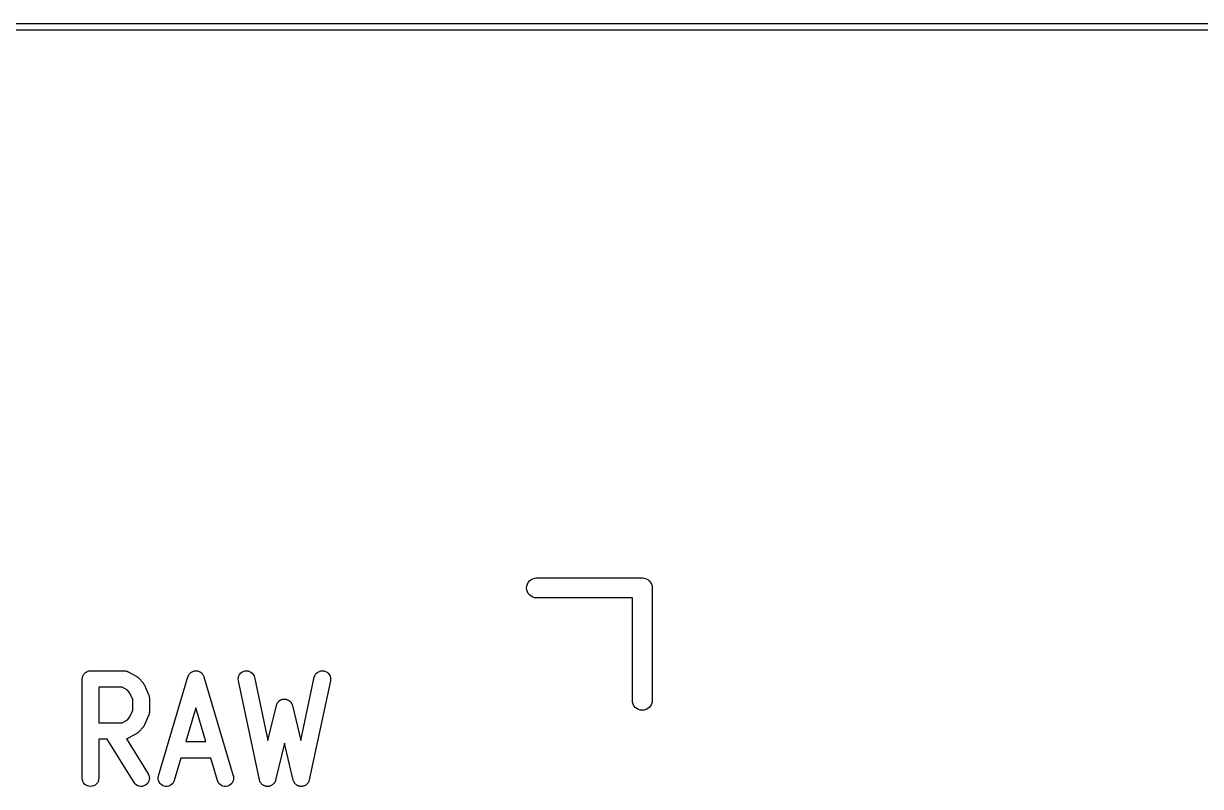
# Model space of a CAD drawing. Header units: millimetres. Extents: x 17 to 402, y -127 to -24.
# Drawn here: x 31.85 to 40.76, y -31.15 to -25.38 of the extents above; entities that cross this region are included whole.
import ezdxf

# ---------------------------------------------------------------- set-up
doc = ezdxf.new("R2010")
doc.units = ezdxf.units.MM
doc.header["$LTSCALE"] = 25.4
doc.layers.add('BLACK', color=7, linetype='CONTINUOUS')

msp = doc.modelspace()

# ---------------------------------------------------------------- linework, layer by layer
at = {"layer": 'BLACK', "linetype": 'Continuous'}
for p, q in [((19.0488, -25.375), (400.05, -25.375)), ((400.05, -25.4249), (19.0501, -25.4249)), ((35.6893, -29.5811), (35.7025, -29.5742)), ((35.7025, -29.5742), (35.7165, -29.5699)), ((35.7165, -29.5699), (35.7276, -29.5686)), ((35.7276, -29.5686), (36.5275, -29.5686)), ((36.5275, -29.5686), (36.5313, -29.5684)), ((36.5313, -29.5684), (36.5349, -29.5686)), ((36.5349, -29.5686), (36.546, -29.5699)), ((36.546, -29.5699), (36.56, -29.5742)), ((36.56, -29.5742), (36.5732, -29.5811)), ((35.656, -29.6438), (35.6573, -29.6291)), ((35.6573, -29.6586), (35.656, -29.6438)), ((35.6573, -29.6291), (35.6616, -29.6149)), ((35.6616, -29.6725), (35.6573, -29.6586)), ((35.6616, -29.6149), (35.6687, -29.6019)), ((35.6687, -29.6019), (35.6779, -29.5905)), ((35.6779, -29.5905), (35.6893, -29.5811)), ((36.5732, -29.5811), (36.5846, -29.5905)), ((36.5846, -29.5905), (36.594, -29.6019)), ((36.594, -29.6019), (36.6009, -29.6149)), ((36.6009, -29.6149), (36.6052, -29.6291)), ((36.6052, -29.6291), (36.6067, -29.6438)), ((36.6067, -29.6438), (36.6062, -29.6474)), ((36.6062, -29.6474), (36.6062, -30.4975)), ((35.6687, -29.6857), (35.6616, -29.6725)), ((35.6779, -29.6969), (35.6687, -29.6857)), ((35.6893, -29.7063), (35.6779, -29.6969)), ((35.7025, -29.7134), (35.6893, -29.7063)), ((35.7165, -29.7177), (35.7025, -29.7134)), ((35.7276, -29.7188), (35.7165, -29.7177)), ((36.4564, -29.7188), (35.7276, -29.7188)), ((36.4564, -30.4975), (36.4564, -29.7188)), ((32.307, -30.2933), (32.3108, -30.2887)), ((32.3108, -30.2887), (32.3108, -30.2885)), ((32.3108, -30.2885), (32.3111, -30.2885)), ((32.3111, -30.2885), (32.3157, -30.2847)), ((32.3157, -30.2847), (32.3202, -30.2809)), ((32.3202, -30.2809), (32.3205, -30.2809)), ((32.3205, -30.2809), (32.3258, -30.2781)), ((32.3205, -30.2809), (32.3205, -30.2809)), ((32.3258, -30.2781), (32.3309, -30.2753)), ((32.3309, -30.2753), (32.3312, -30.2753)), ((32.3312, -30.2753), (32.3314, -30.275)), ((32.3314, -30.275), (32.337, -30.2735)), ((32.337, -30.2735), (32.3426, -30.2717)), ((32.3426, -30.2717), (32.3428, -30.2717)), ((32.3428, -30.2717), (32.3431, -30.2717)), ((32.3431, -30.2717), (32.3489, -30.2712)), ((32.3489, -30.2712), (32.3548, -30.2705)), ((32.3548, -30.2705), (32.61, -30.2705)), ((32.61, -30.2705), (32.6108, -30.2705)), ((32.6108, -30.2705), (32.6141, -30.271)), ((32.6141, -30.271), (32.6174, -30.271)), ((32.6174, -30.271), (32.6202, -30.2715)), ((32.6202, -30.2715), (32.623, -30.272)), ((32.623, -30.272), (32.626, -30.273)), ((32.626, -30.273), (32.6293, -30.2735)), ((32.6293, -30.2735), (32.6319, -30.2748)), ((32.6319, -30.2748), (32.6347, -30.2755)), ((32.6347, -30.2755), (32.6375, -30.2771)), ((32.6375, -30.2771), (32.6405, -30.2786)), ((32.6405, -30.2786), (32.7043, -30.3141)), ((33.1046, -30.2928), (33.1089, -30.2885)), ((33.1089, -30.2885), (33.113, -30.2844)), ((33.113, -30.2844), (33.1132, -30.2844)), ((33.1132, -30.2844), (33.1135, -30.2842)), ((33.1135, -30.2842), (33.1183, -30.2811)), ((33.1183, -30.2811), (33.1231, -30.2778)), ((33.1231, -30.2778), (33.1234, -30.2776)), ((33.1234, -30.2776), (33.1236, -30.2776)), ((33.1236, -30.2776), (33.129, -30.2755)), ((33.129, -30.2755), (33.1346, -30.2732)), ((33.1346, -30.2732), (33.1348, -30.273)), ((33.1348, -30.273), (33.1351, -30.273)), ((33.1351, -30.273), (33.1407, -30.272)), ((33.1407, -30.272), (33.1465, -30.2707)), ((33.1465, -30.2707), (33.1467, -30.2707)), ((33.1467, -30.2707), (33.147, -30.2707)), ((33.147, -30.2707), (33.1528, -30.271)), ((33.1528, -30.271), (33.1587, -30.271)), ((33.1587, -30.271), (33.1589, -30.271)), ((33.1589, -30.271), (33.1592, -30.271)), ((33.1592, -30.271), (33.165, -30.2722)), ((33.165, -30.2722), (33.1706, -30.2732)), ((33.1706, -30.2732), (33.1709, -30.2732)), ((33.1709, -30.2732), (33.1711, -30.2735)), ((33.1711, -30.2735), (33.1765, -30.2758)), ((33.1765, -30.2758), (33.1818, -30.2781)), ((33.1818, -30.2781), (33.1821, -30.2781)), ((33.1821, -30.2781), (33.1823, -30.2781)), ((33.1823, -30.2781), (33.1871, -30.2814)), ((33.1871, -30.2814), (33.192, -30.2847)), ((33.192, -30.2847), (33.1922, -30.2849)), ((33.1922, -30.2849), (33.1925, -30.2849)), ((33.1925, -30.2849), (33.1965, -30.2892)), ((33.1965, -30.2892), (33.2006, -30.2933)), ((33.4833, -30.2984), (33.4909, -30.289)), ((33.4909, -30.289), (33.5003, -30.2811)), ((33.5003, -30.2811), (33.511, -30.2755)), ((33.511, -30.2755), (33.5227, -30.2717)), ((33.5227, -30.2717), (33.5349, -30.2705)), ((33.5349, -30.2705), (33.5471, -30.2717)), ((33.5471, -30.2717), (33.5587, -30.275)), ((33.5587, -30.275), (33.5694, -30.2806)), ((33.5694, -30.2806), (33.5791, -30.2885)), ((33.5791, -30.2885), (33.5869, -30.2976)), ((34.0584, -30.2971), (34.0665, -30.2877)), ((34.0665, -30.2877), (34.0761, -30.2804)), ((34.0761, -30.2804), (34.0871, -30.2748)), ((34.0871, -30.2748), (34.0987, -30.2715)), ((34.0987, -30.2715), (34.1109, -30.2705)), ((34.1109, -30.2705), (34.1229, -30.272)), ((34.1229, -30.272), (34.1346, -30.2758)), ((34.1346, -30.2758), (34.1452, -30.2816)), ((34.1452, -30.2816), (34.1546, -30.2895)), ((34.1546, -30.2895), (34.162, -30.2992)), ((32.2923, -30.3322), (32.2931, -30.3263)), ((32.2923, -30.3327), (32.2923, -30.3322)), ((32.2923, -30.3329), (32.2923, -30.3327)), ((32.2923, -30.3327), (32.2923, -30.3327)), ((32.2923, -30.3327), (32.2923, -30.3327)), ((32.2923, -31.083), (32.2923, -30.3329)), ((32.2931, -30.3263), (32.2936, -30.3205)), ((32.2936, -30.32), (32.2953, -30.3144)), ((32.2936, -30.3202), (32.2936, -30.32)), ((32.2936, -30.3205), (32.2936, -30.3202)), ((32.2953, -30.3144), (32.2971, -30.3088)), ((32.2971, -30.3088), (32.2974, -30.3086)), ((32.2974, -30.3083), (32.3002, -30.3032)), ((32.2974, -30.3086), (32.2974, -30.3083)), ((32.3002, -30.3032), (32.303, -30.2981)), ((32.303, -30.2981), (32.3032, -30.2979)), ((32.3032, -30.2976), (32.307, -30.2933)), ((32.3032, -30.2979), (32.3032, -30.2976)), ((32.7043, -30.3141), (32.705, -30.3146)), ((32.705, -30.3146), (32.7081, -30.3169)), ((32.7081, -30.3169), (32.7114, -30.319)), ((32.7114, -30.319), (32.7132, -30.3205)), ((32.7132, -30.3205), (32.7149, -30.3218)), ((32.7149, -30.3218), (32.7177, -30.3246)), ((32.7177, -30.3246), (32.7205, -30.3271)), ((32.7205, -30.3271), (32.7523, -30.3629)), ((32.7523, -30.3629), (32.7528, -30.3634)), ((32.7528, -30.3634), (32.7548, -30.366)), ((32.7548, -30.366), (32.7569, -30.3685)), ((32.7569, -30.3685), (32.7581, -30.371)), ((32.7581, -30.371), (32.7599, -30.3733)), ((32.7599, -30.3733), (32.7612, -30.3764)), ((32.7612, -30.3764), (32.7627, -30.3789)), ((32.7627, -30.3789), (32.7947, -30.4503)), ((32.8691, -31.0652), (33.0924, -30.3152)), ((33.0924, -30.3152), (33.0926, -30.3144)), ((33.0926, -30.3144), (33.0929, -30.3141)), ((33.0929, -30.3139), (33.0952, -30.3086)), ((33.0929, -30.3141), (33.0929, -30.3139)), ((33.0952, -30.3086), (33.0975, -30.3032)), ((33.0975, -30.3032), (33.0977, -30.303)), ((33.0977, -30.3027), (33.101, -30.2979)), ((33.0977, -30.303), (33.0977, -30.3027)), ((33.101, -30.2979), (33.1043, -30.2931)), ((33.1043, -30.2931), (33.1046, -30.2928)), ((33.1046, -30.2928), (33.1046, -30.2928)), ((33.2006, -30.2933), (33.2008, -30.2936)), ((33.2008, -30.2936), (33.2011, -30.2938)), ((33.2011, -30.2938), (33.2042, -30.2986)), ((33.2042, -30.2986), (33.2075, -30.3035)), ((33.2075, -30.3035), (33.2075, -30.3037)), ((33.2075, -30.3037), (33.2077, -30.304)), ((33.2077, -30.304), (33.21, -30.3093)), ((33.21, -30.3093), (33.2123, -30.3146)), ((33.2123, -30.3146), (33.2123, -30.3149)), ((33.2123, -30.3149), (33.2123, -30.3152)), ((33.2123, -30.3152), (33.4355, -31.0652)), ((33.4726, -30.3329), (33.4739, -30.321)), ((33.4739, -30.3451), (33.4726, -30.3329)), ((33.4739, -30.321), (33.4775, -30.3093)), ((33.4742, -30.3461), (33.4739, -30.3451)), ((33.6337, -31.096), (33.4742, -30.3461)), ((33.4775, -30.3093), (33.4833, -30.2984)), ((33.5869, -30.2976), (33.5928, -30.3083)), ((33.5928, -30.3083), (33.5963, -30.32)), ((33.5963, -30.32), (33.6982, -30.7988)), ((33.9466, -30.7988), (34.0484, -30.32)), ((34.1706, -30.3461), (34.0111, -31.096)), ((34.0484, -30.32), (34.0487, -30.3192)), ((34.0487, -30.3192), (34.0525, -30.3075)), ((34.0525, -30.3075), (34.0584, -30.2971)), ((34.162, -30.2992), (34.1676, -30.3101)), ((34.1676, -30.3101), (34.1711, -30.3218)), ((34.1721, -30.334), (34.1706, -30.3461)), ((34.1711, -30.3218), (34.1721, -30.334)), ((32.4173, -30.3954), (32.4173, -30.6634)), ((32.5938, -30.3954), (32.4173, -30.3954)), ((32.6342, -30.4183), (32.5938, -30.3954)), ((32.6527, -30.4389), (32.6342, -30.4183)), ((32.6751, -30.4891), (32.6527, -30.4389)), ((32.7947, -30.4503), (32.795, -30.4513)), ((32.795, -30.4513), (32.7952, -30.4516)), ((32.7952, -30.4516), (32.7955, -30.4521)), ((32.7955, -30.4521), (32.797, -30.4574)), ((32.797, -30.4574), (32.7988, -30.4627)), ((32.7988, -30.4627), (32.7988, -30.4632)), ((32.7988, -30.4632), (32.799, -30.4637)), ((32.799, -30.4637), (32.7995, -30.4693)), ((32.7995, -30.4693), (32.8, -30.4749)), ((32.6751, -30.5697), (32.6751, -30.4891)), ((32.8, -30.4749), (32.8, -30.4754)), ((32.8, -30.4754), (32.8, -30.4759)), ((32.8, -30.4759), (32.8, -30.5831)), ((33.1523, -30.5521), (33.0766, -30.8061)), ((33.228, -30.8061), (33.1523, -30.5521)), ((33.6982, -30.7988), (33.7617, -30.5328)), ((33.7617, -30.5321), (33.7629, -30.5285)), ((33.7617, -30.5328), (33.7617, -30.5321)), ((33.7629, -30.5285), (33.764, -30.525)), ((33.764, -30.525), (33.7652, -30.5227)), ((33.7652, -30.5227), (33.766, -30.5206)), ((33.766, -30.5206), (33.7678, -30.5173)), ((33.7678, -30.5173), (33.7696, -30.514)), ((33.7696, -30.514), (33.7711, -30.512)), ((33.7711, -30.512), (33.7721, -30.51)), ((33.7721, -30.51), (33.7746, -30.5074)), ((33.7746, -30.5074), (33.7769, -30.5044)), ((33.7769, -30.5044), (33.7787, -30.5029)), ((33.7787, -30.5029), (33.7805, -30.5011)), ((33.7805, -30.5011), (33.7833, -30.4988)), ((33.7833, -30.4988), (33.7861, -30.4963)), ((33.7861, -30.4963), (33.7884, -30.4952)), ((33.7884, -30.4952), (33.7901, -30.4937)), ((33.7901, -30.4937), (33.7934, -30.4922)), ((33.7934, -30.4922), (33.7967, -30.4904)), ((33.7967, -30.4904), (33.799, -30.4897)), ((33.799, -30.4897), (33.8013, -30.4886)), ((33.8013, -30.4886), (33.8049, -30.4876)), ((33.8049, -30.4876), (33.8084, -30.4864)), ((33.8084, -30.4864), (33.8107, -30.4861)), ((33.8107, -30.4861), (33.813, -30.4856)), ((33.813, -30.4856), (33.8168, -30.4853)), ((33.8168, -30.4853), (33.8204, -30.4848)), ((33.8204, -30.4848), (33.8229, -30.4851)), ((33.8229, -30.4851), (33.8252, -30.4848)), ((33.8252, -30.4848), (33.829, -30.4853)), ((33.829, -30.4853), (33.8325, -30.4856)), ((33.8325, -30.4856), (33.8348, -30.4864)), ((33.8348, -30.4864), (33.8374, -30.4866)), ((33.8374, -30.4866), (33.8407, -30.4879)), ((33.8407, -30.4879), (33.8445, -30.4889)), ((33.8445, -30.4889), (33.8465, -30.4899)), ((33.8465, -30.4899), (33.8488, -30.4907)), ((33.8488, -30.4907), (33.8521, -30.4924)), ((33.8521, -30.4924), (33.8554, -30.4942)), ((33.8554, -30.4942), (33.8572, -30.4957)), ((33.8572, -30.4957), (33.8592, -30.4968)), ((33.8592, -30.4968), (33.862, -30.4993)), ((33.862, -30.4993), (33.8651, -30.5016)), ((33.8651, -30.5016), (33.8666, -30.5034)), ((33.8666, -30.5034), (33.8684, -30.5049)), ((33.8684, -30.5049), (33.8706, -30.5079)), ((33.8706, -30.5079), (33.8732, -30.5107)), ((33.8732, -30.5107), (33.8742, -30.5128)), ((33.8742, -30.5128), (33.8757, -30.5148)), ((33.8757, -30.5148), (33.8772, -30.5181)), ((33.8772, -30.5181), (33.8793, -30.5214)), ((33.8793, -30.5214), (33.88, -30.5237)), ((33.88, -30.5237), (33.8811, -30.5257)), ((33.8811, -30.5257), (33.8821, -30.5293)), ((33.8821, -30.5293), (33.8831, -30.5328)), ((33.8831, -30.5328), (33.9466, -30.7988)), ((36.4574, -30.5084), (36.4564, -30.4975)), ((36.4617, -30.5227), (36.4574, -30.5084)), ((36.4686, -30.5356), (36.4617, -30.5227)), ((36.478, -30.5471), (36.4686, -30.5356)), ((36.4894, -30.5565), (36.478, -30.5471)), ((36.5023, -30.5633), (36.4894, -30.5565)), ((36.5732, -30.5565), (36.56, -30.5633)), ((36.5846, -30.5471), (36.5732, -30.5565)), ((36.594, -30.5356), (36.5846, -30.5471)), ((36.6009, -30.5227), (36.594, -30.5356)), ((36.6052, -30.5084), (36.6009, -30.5227)), ((36.6062, -30.4975), (36.6052, -30.5084)), ((32.5938, -30.6634), (32.6342, -30.6408)), ((32.6342, -30.6408), (32.6527, -30.6202)), ((32.6527, -30.6202), (32.6751, -30.5697)), ((32.7947, -30.6085), (32.7627, -30.6799)), ((32.795, -30.608), (32.7947, -30.6085)), ((32.7967, -30.6024), (32.795, -30.6078)), ((32.795, -30.6078), (32.795, -30.608)), ((32.7985, -30.5968), (32.7967, -30.6024)), ((32.7988, -30.5961), (32.7985, -30.5966)), ((32.7985, -30.5966), (32.7985, -30.5968)), ((32.7993, -30.5905), (32.7988, -30.5961)), ((32.8, -30.5849), (32.7993, -30.5905)), ((32.8, -30.5831), (32.8, -30.5839)), ((32.8, -30.5839), (32.8, -30.5844)), ((32.8, -30.5844), (32.8, -30.5849)), ((36.5166, -30.5676), (36.5023, -30.5633)), ((36.5313, -30.5692), (36.5166, -30.5676)), ((36.546, -30.5676), (36.5313, -30.5692)), ((36.56, -30.5633), (36.546, -30.5676)), ((32.4173, -30.6634), (32.5938, -30.6634)), ((32.717, -30.735), (32.7144, -30.7378)), ((32.7198, -30.7325), (32.717, -30.735)), ((32.7205, -30.7317), (32.7198, -30.7325)), ((32.7523, -30.6962), (32.7205, -30.7317)), ((32.7541, -30.6936), (32.7523, -30.6962)), ((32.7563, -30.6913), (32.7541, -30.6936)), ((32.7579, -30.6888), (32.7563, -30.6913)), ((32.7597, -30.6862), (32.7579, -30.6888)), ((32.7609, -30.6835), (32.7597, -30.6862)), ((32.7624, -30.6807), (32.7609, -30.6835)), ((32.7627, -30.6799), (32.7624, -30.6807)), ((32.4797, -30.7884), (32.4173, -30.7884)), ((32.4173, -30.7884), (32.4173, -31.083)), ((32.6847, -31.1163), (32.4797, -30.7884)), ((32.6286, -30.7856), (32.6258, -30.7861)), ((32.6258, -30.7861), (32.7906, -31.05)), ((32.6311, -30.7845), (32.6286, -30.7856)), ((32.6339, -30.7838), (32.6311, -30.7845)), ((32.6367, -30.782), (32.6339, -30.7838)), ((32.6398, -30.7807), (32.6367, -30.782)), ((32.6405, -30.7805), (32.6398, -30.7807)), ((32.7043, -30.7447), (32.6405, -30.7805)), ((32.7076, -30.7426), (32.7043, -30.7447)), ((32.7106, -30.7406), (32.7076, -30.7426)), ((32.7124, -30.7391), (32.7106, -30.7406)), ((32.7144, -30.7378), (32.7124, -30.7391)), ((33.0766, -30.8061), (33.228, -30.8061)), ((33.8224, -30.8171), (33.7556, -31.0975)), ((33.8892, -31.0975), (33.8224, -30.8171)), ((33.0396, -30.9314), (32.989, -31.1008)), ((33.2654, -30.9314), (33.0396, -30.9314)), ((33.3159, -31.1008), (33.2654, -30.9314)), ((32.2936, -31.0952), (32.2923, -31.083)), ((32.4173, -31.084), (32.416, -31.096)), ((32.4173, -31.083), (32.4173, -31.084)), ((32.7906, -31.05), (32.7911, -31.0507)), ((32.7911, -31.0507), (32.7962, -31.0617)), ((32.7962, -31.0617), (32.7993, -31.0733)), ((32.8, -31.0855), (32.7983, -31.0977)), ((32.7993, -31.0733), (32.8, -31.0855)), ((32.8668, -31.0772), (32.8691, -31.0652)), ((32.8668, -31.0893), (32.8668, -31.0772)), ((32.8694, -31.1013), (32.8668, -31.0893)), ((33.4378, -31.0904), (33.4353, -31.102)), ((33.4355, -31.0652), (33.4358, -31.066)), ((33.4358, -31.066), (33.4381, -31.0779)), ((33.4381, -31.0779), (33.4378, -31.0904)), ((32.2971, -31.1069), (32.2936, -31.0952)), ((32.3027, -31.1175), (32.2971, -31.1069)), ((32.3103, -31.1272), (32.3027, -31.1175)), ((32.3197, -31.1348), (32.3103, -31.1272)), ((32.3306, -31.1407), (32.3197, -31.1348)), ((32.3423, -31.1442), (32.3306, -31.1407)), ((32.3543, -31.1455), (32.3423, -31.1442)), ((32.3665, -31.1445), (32.3543, -31.1455)), ((32.3781, -31.1409), (32.3665, -31.1445)), ((32.3891, -31.1353), (32.3781, -31.1409)), ((32.3985, -31.1277), (32.3891, -31.1353)), ((32.4063, -31.1183), (32.3985, -31.1277)), ((32.4122, -31.1076), (32.4063, -31.1183)), ((32.416, -31.096), (32.4122, -31.1076)), ((32.6921, -31.1259), (32.6847, -31.1163)), ((32.7012, -31.1338), (32.6921, -31.1259)), ((32.7119, -31.1399), (32.7012, -31.1338)), ((32.7233, -31.144), (32.7119, -31.1399)), ((32.7355, -31.1455), (32.7233, -31.144)), ((32.7477, -31.1447), (32.7355, -31.1455)), ((32.7594, -31.1417), (32.7477, -31.1447)), ((32.7703, -31.1363), (32.7594, -31.1417)), ((32.7802, -31.129), (32.7703, -31.1363)), ((32.7881, -31.1198), (32.7802, -31.129)), ((32.7944, -31.1092), (32.7881, -31.1198)), ((32.7983, -31.0977), (32.7944, -31.1092)), ((32.874, -31.1125), (32.8694, -31.1013)), ((32.8808, -31.1226), (32.874, -31.1125)), ((32.8894, -31.1313), (32.8808, -31.1226)), ((32.8996, -31.1381), (32.8894, -31.1313)), ((32.9108, -31.1427), (32.8996, -31.1381)), ((32.9227, -31.1452), (32.9108, -31.1427)), ((32.9349, -31.1452), (32.9227, -31.1452)), ((32.9468, -31.1429), (32.9349, -31.1452)), ((32.9583, -31.1384), (32.9468, -31.1429)), ((32.9684, -31.1315), (32.9583, -31.1384)), ((32.9771, -31.1231), (32.9684, -31.1315)), ((32.9839, -31.113), (32.9771, -31.1231)), ((32.9888, -31.1018), (32.9839, -31.113)), ((32.989, -31.1008), (32.9888, -31.1018)), ((33.3205, -31.1122), (33.3159, -31.1008)), ((33.3271, -31.1224), (33.3205, -31.1122)), ((33.3357, -31.131), (33.3271, -31.1224)), ((33.3459, -31.1379), (33.3357, -31.131)), ((33.3571, -31.1427), (33.3459, -31.1379)), ((33.369, -31.1452), (33.3571, -31.1427)), ((33.3812, -31.1452), (33.369, -31.1452)), ((33.3931, -31.1429), (33.3812, -31.1452)), ((33.4046, -31.1386), (33.3931, -31.1429)), ((33.4147, -31.132), (33.4046, -31.1386)), ((33.4234, -31.1234), (33.4147, -31.132)), ((33.4305, -31.1135), (33.4234, -31.1234)), ((33.4353, -31.102), (33.4305, -31.1135)), ((33.6349, -31.1003), (33.6337, -31.096)), ((33.6362, -31.1046), (33.6349, -31.1003)), ((33.6367, -31.1061), (33.6362, -31.1046)), ((33.6372, -31.1076), (33.6367, -31.1061)), ((33.6395, -31.1117), (33.6372, -31.1076)), ((33.6415, -31.1155), (33.6395, -31.1117)), ((33.6423, -31.117), (33.6415, -31.1155)), ((33.6433, -31.1183), (33.6423, -31.117)), ((33.6461, -31.1219), (33.6433, -31.1183)), ((33.6487, -31.1254), (33.6461, -31.1219)), ((33.6499, -31.1264), (33.6487, -31.1254)), ((33.6509, -31.1277), (33.6499, -31.1264)), ((33.6545, -31.1305), (33.6509, -31.1277)), ((33.6578, -31.1335), (33.6545, -31.1305)), ((33.6593, -31.1343), (33.6578, -31.1335)), ((33.6606, -31.1353), (33.6593, -31.1343)), ((33.6644, -31.1374), (33.6606, -31.1353)), ((33.6685, -31.1396), (33.6644, -31.1374)), ((33.67, -31.1401), (33.6685, -31.1396)), ((33.6713, -31.1409), (33.67, -31.1401)), ((33.6756, -31.1422), (33.6713, -31.1409)), ((33.6799, -31.1437), (33.6756, -31.1422)), ((33.6814, -31.144), (33.6799, -31.1437)), ((33.6832, -31.1445), (33.6814, -31.144)), ((33.6875, -31.1447), (33.6832, -31.1445)), ((33.6918, -31.1455), (33.6875, -31.1447)), ((33.6936, -31.1455), (33.6918, -31.1455)), ((33.6951, -31.1455), (33.6936, -31.1455)), ((33.6997, -31.145), (33.6951, -31.1455)), ((33.704, -31.1447), (33.6997, -31.145)), ((33.7058, -31.1445), (33.704, -31.1447)), ((33.7073, -31.1442), (33.7058, -31.1445)), ((33.7116, -31.1429), (33.7073, -31.1442)), ((33.716, -31.1419), (33.7116, -31.1429)), ((33.7175, -31.1412), (33.716, -31.1419)), ((33.719, -31.1407), (33.7175, -31.1412)), ((33.7228, -31.1386), (33.719, -31.1407)), ((33.7269, -31.1366), (33.7228, -31.1386)), ((33.7284, -31.1356), (33.7269, -31.1366)), ((33.7297, -31.1348), (33.7284, -31.1356)), ((33.7332, -31.132), (33.7297, -31.1348)), ((33.7368, -31.1292), (33.7332, -31.132)), ((33.7378, -31.1282), (33.7368, -31.1292)), ((33.7391, -31.1272), (33.7378, -31.1282)), ((33.7419, -31.1236), (33.7391, -31.1272)), ((33.7449, -31.1203), (33.7419, -31.1236)), ((33.7457, -31.1188), (33.7449, -31.1203)), ((33.7469, -31.1175), (33.7457, -31.1188)), ((33.749, -31.1137), (33.7469, -31.1175)), ((33.7513, -31.1099), (33.749, -31.1137)), ((33.7518, -31.1084), (33.7513, -31.1099)), ((33.7525, -31.1069), (33.7518, -31.1084)), ((33.7538, -31.1026), (33.7525, -31.1069)), ((33.7553, -31.0985), (33.7538, -31.1026)), ((33.7556, -31.0975), (33.7553, -31.0985)), ((33.8907, -31.1018), (33.8892, -31.0975)), ((33.892, -31.1061), (33.8907, -31.1018)), ((33.8927, -31.1074), (33.892, -31.1061)), ((33.8933, -31.1092), (33.8927, -31.1074)), ((33.8955, -31.113), (33.8933, -31.1092)), ((33.8976, -31.1168), (33.8955, -31.113)), ((33.8986, -31.1183), (33.8976, -31.1168)), ((33.8993, -31.1196), (33.8986, -31.1183)), ((33.9024, -31.1229), (33.8993, -31.1196)), ((33.9049, -31.1264), (33.9024, -31.1229)), ((33.9062, -31.1274), (33.9049, -31.1264)), ((33.9075, -31.1287), (33.9062, -31.1274)), ((33.911, -31.1315), (33.9075, -31.1287)), ((33.9143, -31.1343), (33.911, -31.1315)), ((33.9159, -31.1351), (33.9143, -31.1343)), ((33.9171, -31.1361), (33.9159, -31.1351)), ((33.9212, -31.1381), (33.9171, -31.1361)), ((33.925, -31.1404), (33.9212, -31.1381)), ((33.9265, -31.1409), (33.925, -31.1404)), ((33.9281, -31.1414), (33.9265, -31.1409)), ((33.9324, -31.1427), (33.9281, -31.1414)), ((33.9367, -31.144), (33.9324, -31.1427)), ((33.9382, -31.1442), (33.9367, -31.144)), ((33.9397, -31.1447), (33.9382, -31.1442)), ((33.9443, -31.145), (33.9397, -31.1447)), ((33.9486, -31.1455), (33.9443, -31.145)), ((33.9504, -31.1455), (33.9486, -31.1455)), ((33.9519, -31.1455), (33.9504, -31.1455)), ((33.9565, -31.145), (33.9519, -31.1455)), ((33.9608, -31.1445), (33.9565, -31.145)), ((33.9623, -31.1442), (33.9608, -31.1445)), ((33.9641, -31.144), (33.9623, -31.1442)), ((33.9682, -31.1424), (33.9641, -31.144)), ((33.9725, -31.1414), (33.9682, -31.1424)), ((33.974, -31.1407), (33.9725, -31.1414)), ((33.9755, -31.1401), (33.974, -31.1407)), ((33.9796, -31.1379), (33.9755, -31.1401)), ((33.9834, -31.1358), (33.9796, -31.1379)), ((33.9847, -31.1348), (33.9834, -31.1358)), ((33.9862, -31.134), (33.9847, -31.1348)), ((33.9895, -31.131), (33.9862, -31.134)), ((33.9931, -31.1282), (33.9895, -31.131)), ((33.9941, -31.1269), (33.9931, -31.1282)), ((33.9954, -31.1259), (33.9941, -31.1269)), ((33.9982, -31.1224), (33.9954, -31.1259)), ((34.0012, -31.1191), (33.9982, -31.1224)), ((34.002, -31.1175), (34.0012, -31.1191)), ((34.003, -31.1163), (34.002, -31.1175)), ((34.005, -31.1125), (34.003, -31.1163)), ((34.007, -31.1084), (34.005, -31.1125)), ((34.0076, -31.1069), (34.007, -31.1084)), ((34.0083, -31.1053), (34.0076, -31.1069)), ((34.0096, -31.101), (34.0083, -31.1053)), ((34.0109, -31.097), (34.0096, -31.101)), ((34.0111, -31.096), (34.0109, -31.097))]:
    msp.add_line(p, q, dxfattribs=at)

doc.saveas('drawing.dxf')
